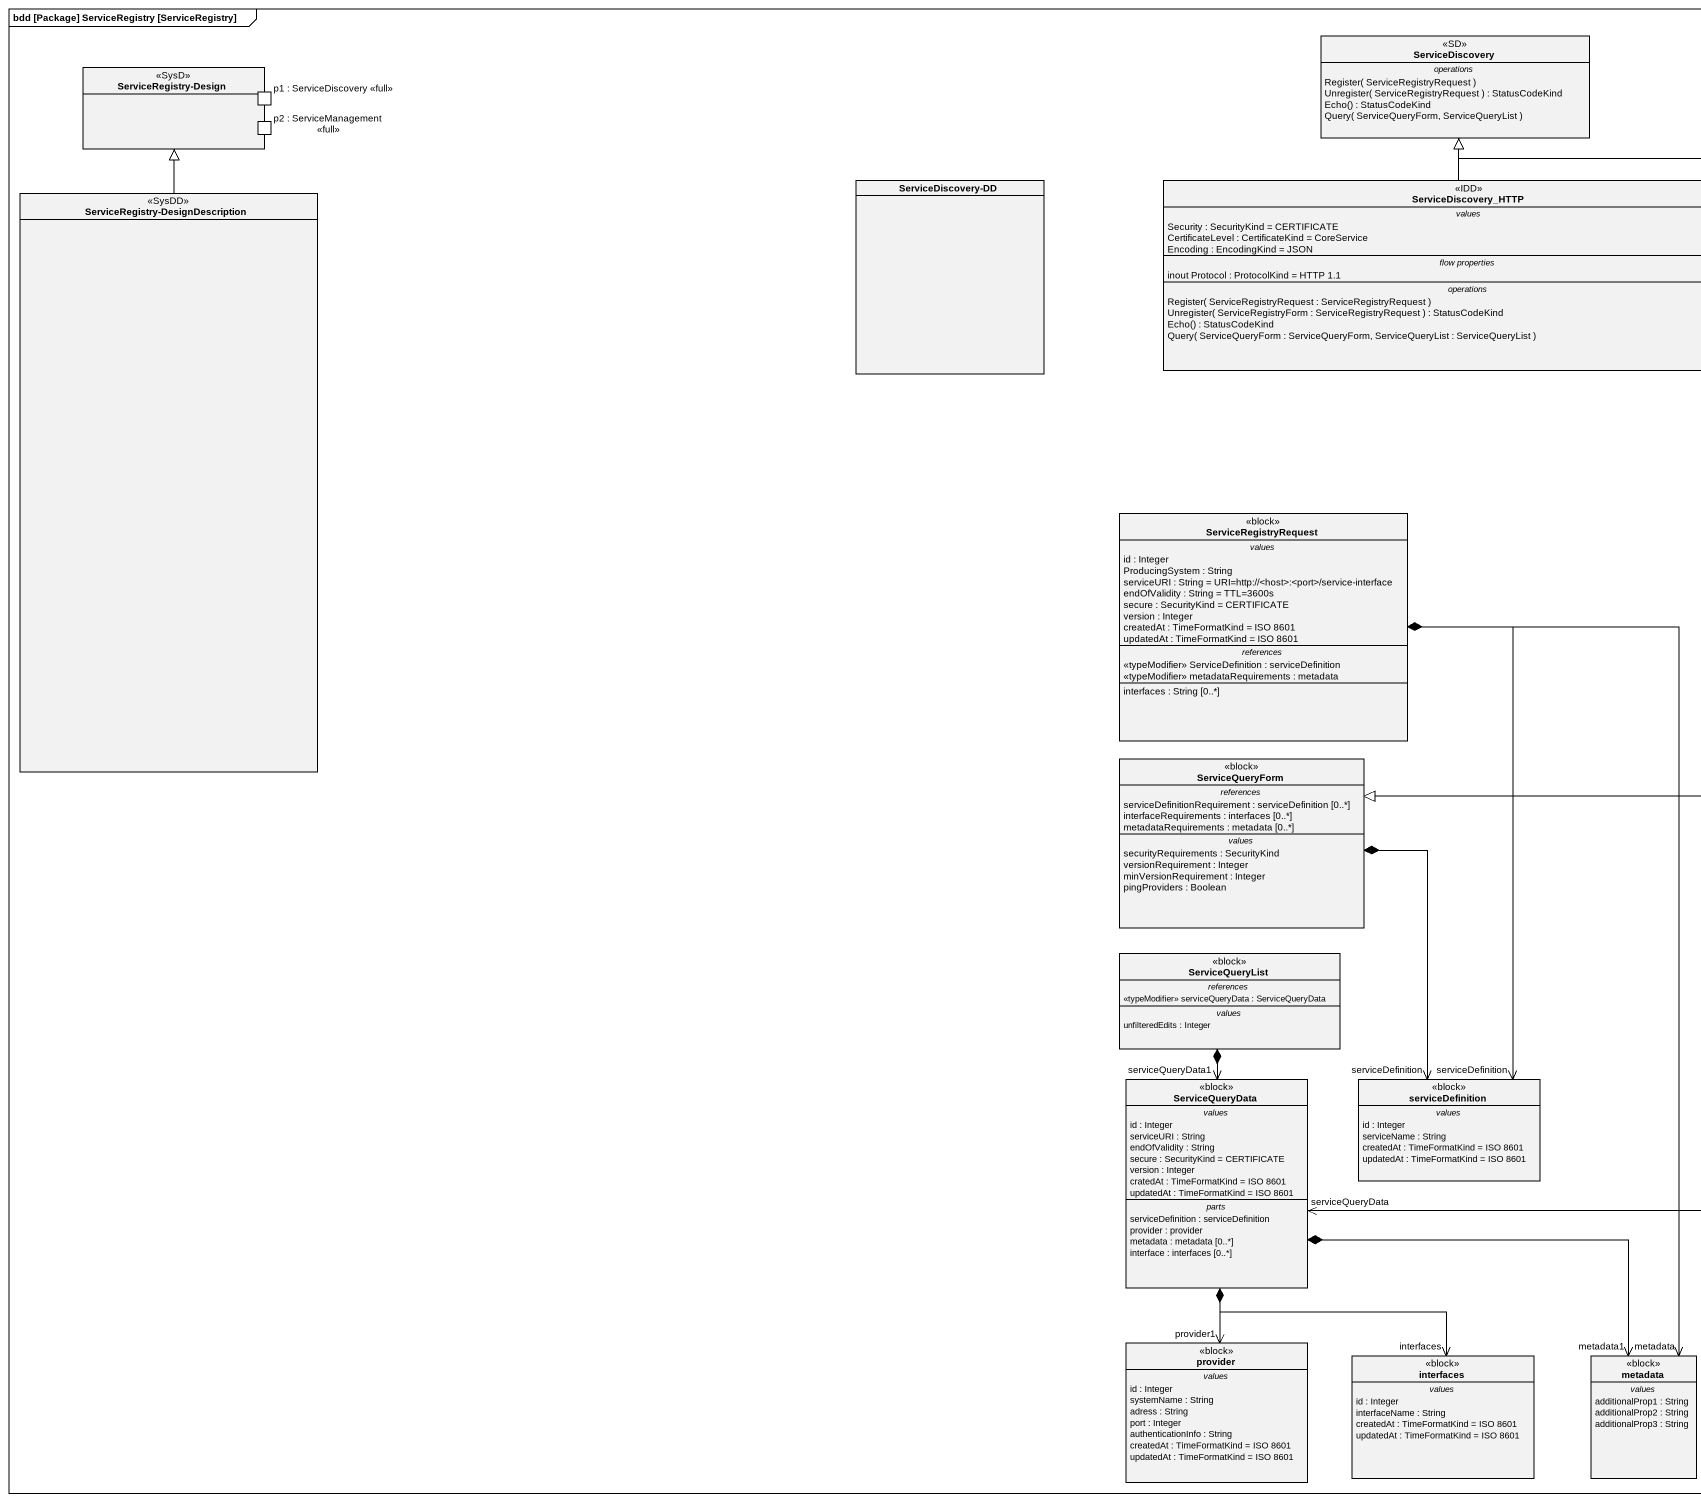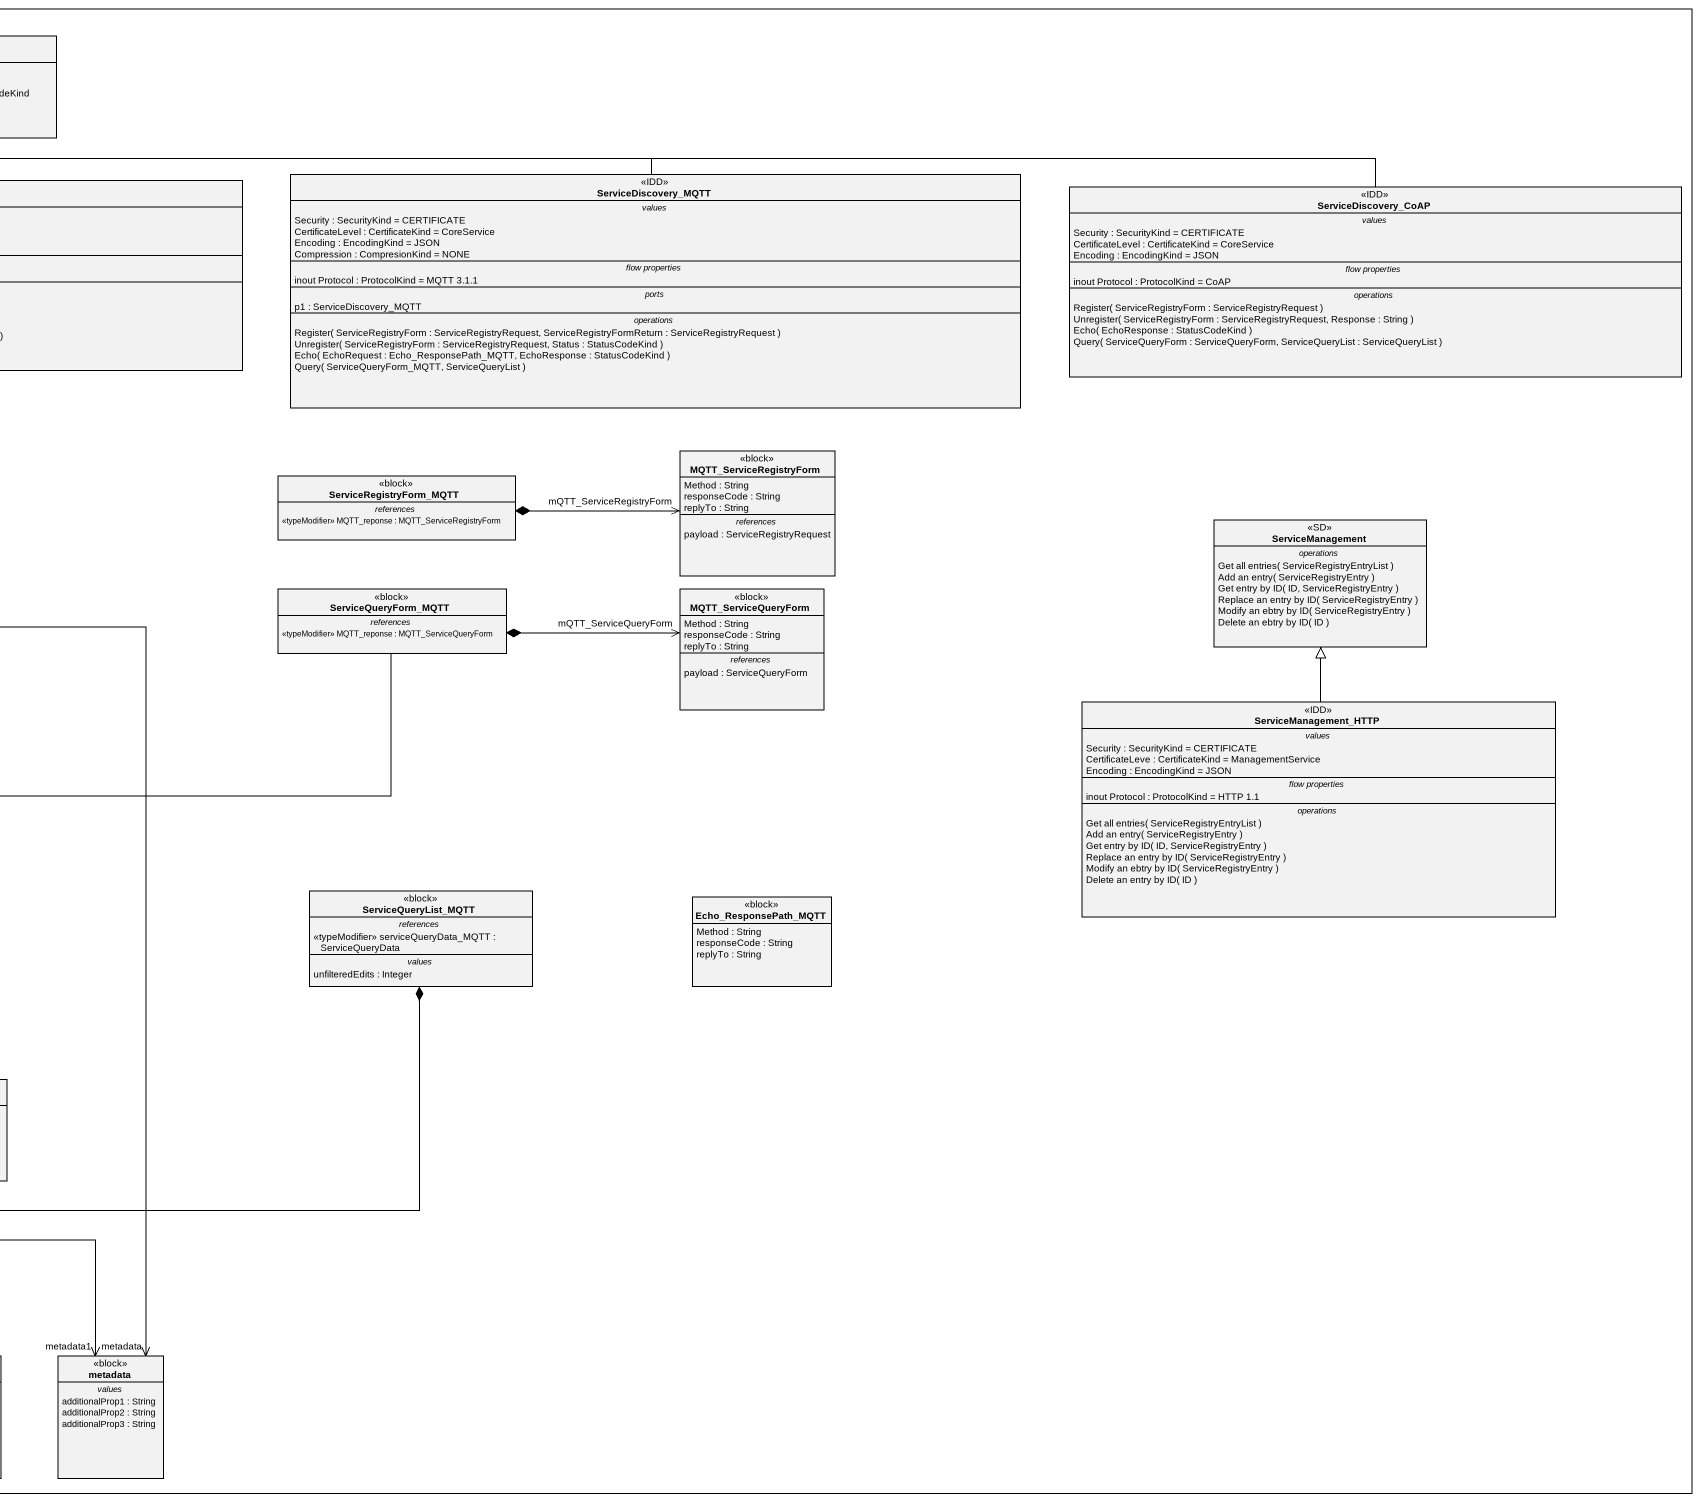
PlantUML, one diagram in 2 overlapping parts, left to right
@startuml
mainframe bdd [Package] ServiceRegistry [ServiceRegistry]
allowmixing
hide circle
hide empty members
class ServiceDiscovery <<SD>> {
  -- operations --
  Register( ServiceRegistryRequest )
  Unregister( ServiceRegistryRequest ) : StatusCodeKind
  Echo() : StatusCodeKind
  Query( ServiceQueryForm, ServiceQueryList )
}
rectangle "ServiceRegistry-Design" as ServiceRegistry_Design <<SysD>> {
  port "p1 : ServiceDiscovery <<full>>" as p1_ServiceDiscovery_full
  port "p2 : ServiceManagement <<full>>" as p2_ServiceManagement_full
}
class "ServiceRegistry-DesignDescription" as ServiceRegistry <<SysDD>>
class "ServiceDiscovery-DD" as ServiceDiscovery_DD
class ServiceDiscovery_HTTP <<IDD>> {
  -- values --
  Security : SecurityKind = CERTIFICATE
  CertificateLevel : CertificateKind = CoreService
  Encoding : EncodingKind = JSON
  -- flow properties --
  inout Protocol : ProtocolKind = HTTP 1.1
  -- operations --
  Register( ServiceRegistryRequest : ServiceRegistryRequest )
  Unregister( ServiceRegistryForm : ServiceRegistryRequest ) : StatusCodeKind
  Echo() : StatusCodeKind
  Query( ServiceQueryForm : ServiceQueryForm, ServiceQueryList : ServiceQueryList )
}
class ServiceDiscovery_MQTT <<IDD>> {
  -- values --
  Security : SecurityKind = CERTIFICATE
  CertificateLevel : CertificateKind = CoreService
  Encoding : EncodingKind = JSON
  Compression : CompresionKind = NONE
  -- flow properties --
  inout Protocol : ProtocolKind = MQTT 3.1.1
  -- ports --
  p1 : ServiceDiscovery_MQTT
  -- operations --
  Register( ServiceRegistryForm : ServiceRegistryRequest, ServiceRegistryFormReturn : ServiceRegistryRequest )
  Unregister( ServiceRegistryForm : ServiceRegistryRequest, Status : StatusCodeKind )
  Echo( EchoRequest : Echo_ResponsePath_MQTT, EchoResponse : StatusCodeKind )
  Query( ServiceQueryForm_MQTT, ServiceQueryList )
}
class ServiceDiscovery_CoAP <<IDD>> {
  -- values --
  Security : SecurityKind = CERTIFICATE
  CertificateLevel : CertificateKind = CoreService
  Encoding : EncodingKind = JSON
  -- flow properties --
  inout Protocol : ProtocolKind = CoAP
  -- operations --
  Register( ServiceRegistryForm : ServiceRegistryRequest )
  Unregister( ServiceRegistryForm : ServiceRegistryRequest, Response : String )
  Echo( EchoResponse : StatusCodeKind )
  Query( ServiceQueryForm : ServiceQueryForm, ServiceQueryList : ServiceQueryList )
}
class ServiceRegistryForm_MQTT <<block>> {
  -- references --
  <<typeModifier>> MQTT_reponse : MQTT_ServiceRegistryForm
}
class MQTT_ServiceRegistryForm <<block>> {
  Method : String
  responseCode : String
  replyTo : String
  -- references --
  payload : ServiceRegistryRequest
}
class ServiceRegistryRequest <<block>> {
  -- values --
  id : Integer
  ProducingSystem : String
  serviceURI : String = URI=http://<host>:<port>/service-interface
  endOfValidity : String = TTL=3600s
  secure : SecurityKind = CERTIFICATE
  version : Integer
  createdAt : TimeFormatKind = ISO 8601
  updatedAt : TimeFormatKind = ISO 8601
  -- references --
  <<typeModifier>> ServiceDefinition : serviceDefinition
  <<typeModifier>> metadataRequirements : metadata
  --
  interfaces : String [0..*]
}
class ServiceManagement <<SD>> {
  -- operations --
  Get all entries( ServiceRegistryEntryList )
  Add an entry( ServiceRegistryEntry )
  Get entry by ID( ID, ServiceRegistryEntry )
  Replace an entry by ID( ServiceRegistryEntry )
  Modify an ebtry by ID( ServiceRegistryEntry )
  Delete an ebtry by ID( ID )
}
class ServiceQueryForm_MQTT <<block>> {
  -- references --
  <<typeModifier>> MQTT_reponse : MQTT_ServiceQueryForm
}
class MQTT_ServiceQueryForm <<block>> {
  Method : String
  responseCode : String
  replyTo : String
  -- references --
  payload : ServiceQueryForm
}
class ServiceManagement_HTTP <<IDD>> {
  -- values --
  Security : SecurityKind = CERTIFICATE
  CertificateLeve : CertificateKind = ManagementService
  Encoding : EncodingKind = JSON
  -- flow properties --
  inout Protocol : ProtocolKind = HTTP 1.1
  -- operations --
  Get all entries( ServiceRegistryEntryList )
  Add an entry( ServiceRegistryEntry )
  Get entry by ID( ID, ServiceRegistryEntry )
  Replace an entry by ID( ServiceRegistryEntry )
  Modify an ebtry by ID( ServiceRegistryEntry )
  Delete an entry by ID( ID )
}
class ServiceQueryForm <<block>> {
  -- references --
  serviceDefinitionRequirement : serviceDefinition [0..*]
  interfaceRequirements : interfaces [0..*]
  metadataRequirements : metadata [0..*]
  -- values --
  securityRequirements : SecurityKind
  versionRequirement : Integer
  minVersionRequirement : Integer
  pingProviders : Boolean
}
class ServiceQueryList_MQTT <<block>> {
  -- references --
  <<typeModifier>> serviceQueryData_MQTT : ServiceQueryData
  -- values --
  unfilteredEdits : Integer
}
class Echo_ResponsePath_MQTT <<block>> {
  Method : String
  responseCode : String
  replyTo : String
}
class ServiceQueryList <<block>> {
  -- references --
  <<typeModifier>> serviceQueryData : ServiceQueryData
  -- values --
  unfilteredEdits : Integer
}
class ServiceQueryData <<block>> {
  -- values --
  id : Integer
  serviceURI : String
  endOfValidity : String
  secure : SecurityKind = CERTIFICATE
  version : Integer
  cratedAt : TimeFormatKind = ISO 8601
  updatedAt : TimeFormatKind = ISO 8601
  -- parts --
  serviceDefinition : serviceDefinition
  provider : provider
  metadata : metadata [0..*]
  interface : interfaces [0..*]
}
class serviceDefinition <<block>> {
  -- values --
  id : Integer
  serviceName : String
  createdAt : TimeFormatKind = ISO 8601
  updatedAt : TimeFormatKind = ISO 8601
}
class provider <<block>> {
  -- values --
  id : Integer
  systemName : String
  adress : String
  port : Integer
  authenticationInfo : String
  createdAt : TimeFormatKind = ISO 8601
  updatedAt : TimeFormatKind = ISO 8601
}
class interfaces <<block>> {
  -- values --
  id : Integer
  interfaceName : String
  createdAt : TimeFormatKind = ISO 8601
  updatedAt : TimeFormatKind = ISO 8601
}
class metadata <<block>> {
  -- values --
  additionalProp1 : String
  additionalProp2 : String
  additionalProp3 : String
}
ServiceRegistry -up-|> ServiceRegistry_Design
ServiceDiscovery_HTTP -up-|> ServiceDiscovery
ServiceDiscovery_MQTT -left-|> ServiceDiscovery
ServiceDiscovery_CoAP -left-|> ServiceDiscovery
ServiceRegistryForm_MQTT *-right-> "mQTT_ServiceRegistryForm" MQTT_ServiceRegistryForm
ServiceRegistryRequest *--> "serviceDefinition" serviceDefinition
ServiceRegistryRequest *--> "metadata" metadata
ServiceQueryForm_MQTT *-right-> "mQTT_ServiceQueryForm" MQTT_ServiceQueryForm
ServiceQueryForm_MQTT -left-|> ServiceQueryForm
ServiceManagement_HTTP -up-|> ServiceManagement
ServiceQueryForm *--> "serviceDefinition" serviceDefinition
ServiceQueryList_MQTT *-left-> "serviceQueryData" ServiceQueryData
ServiceQueryList *--> "serviceQueryData1" ServiceQueryData
ServiceQueryData *--> "provider1" provider
ServiceQueryData *--> "interfaces" interfaces
ServiceQueryData *-right-> "metadata1" metadata
@enduml
